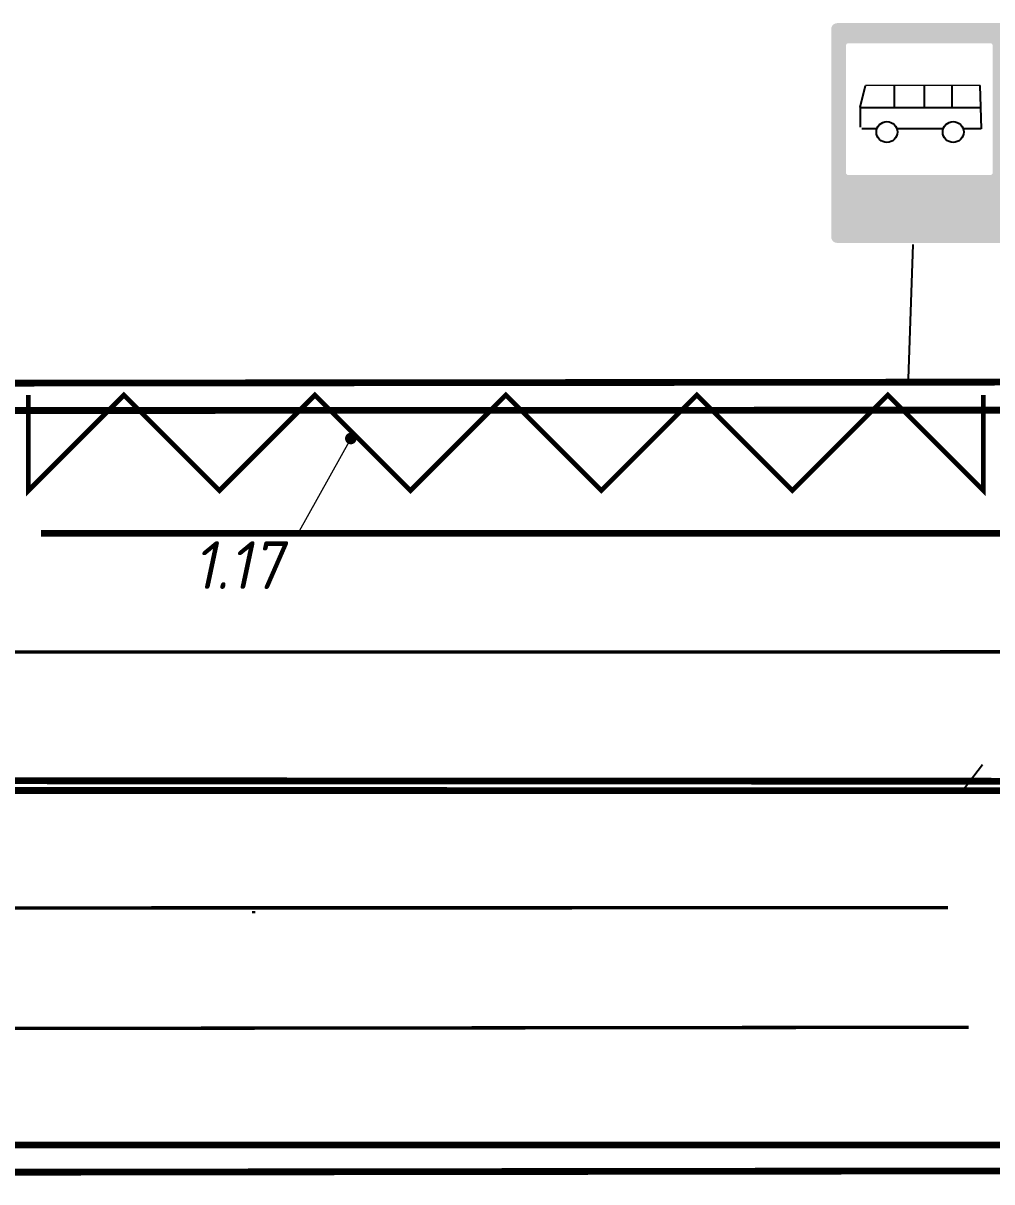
# Model space of a CAD drawing. Header units: millimetres. Extents: x 1734 to 2050, y 1482 to 1843.
# Drawn here: x 1931 to 1951.28, y 1495.18 to 1519.45 of the extents above; entities that cross this region are included whole.
import ezdxf
from ezdxf.enums import TextEntityAlignment as Align

# ---------------------------------------------------------------- set-up
doc = ezdxf.new("R2010")
doc.units = ezdxf.units.MM
for name, pattern in [('1.3', [17.848385, 5.910826, -0.0001, 11.937459]), ('1.5_1_3', [4, 0, -3, 1]), ('1.6_3_1', [4, 0, -1, 3])]:
    doc.linetypes.add(name, pattern=pattern)
doc.layers.add('КПЧ', color=9, linetype='Continuous')
doc.layers.add('Разметки', color=7, linetype='Continuous')
doc.layers.add('разметка', color=251, linetype='Continuous', lineweight=15)
doc.styles.add('SASH', font='simplex8.shx', dxfattribs={"width": 0.9, "oblique": 12})

# ---------------------------------------------------------------- blocks, each defined once
blk = doc.blocks.new('*U9')
at = {"color": 0, "linetype": 'ByBlock', "const_width": 0.12}
blk.add_lwpolyline([(0.037, 0.048, 1), (-0.037, -0.048, 1)], format="xyb", close=True, dxfattribs=at)
at = {"layer": 'разметка', "color": 0}
blk.add_lwpolyline([(0, 0), (1.117, 2), (3.614, 2)], dxfattribs=at)
at = {"layer": 'разметка', "color": 0, "style": 'SASH', "oblique": 12, "width": 0.9}
blk.add_attdef('RAZMETKA', text='', height=1, dxfattribs=at).set_placement((2.365, 1.785), align=Align.BOTTOM_CENTER)

msp = doc.modelspace()

# ---------------------------------------------------------------- hatches: boundary and pattern name
at = {"linetype": 'Continuous'}
h = msp.add_hatch(color=4, dxfattribs=at)
h.paths.add_polyline_path([(1951.668, 1519.325, 0.414214), (1951.543, 1519.45), (1948.045, 1519.45, 0.414214), (1947.92, 1519.325), (1947.92, 1514.973, 0.414214), (1948.045, 1514.848), (1951.543, 1514.848, 0.414214), (1951.668, 1514.973)])
h.paths.add_polyline_path([(1948.279, 1519.03, 0.414214), (1948.229, 1518.98), (1948.229, 1516.318, 0.414214), (1948.279, 1516.268), (1951.251, 1516.268, 0.414214), (1951.301, 1516.318), (1951.301, 1518.98, 0.414214), (1951.251, 1519.03)], flags=16)

# ---------------------------------------------------------------- linework, layer by layer
at = {"color": 7, "linetype": 'Continuous'}
for p, q in [((1948.526, 1517.693), (1948.638, 1518.147)), ((1949.235, 1518.147), (1949.235, 1517.693)), ((1949.869, 1518.147), (1949.869, 1517.681)), ((1950.447, 1518.147), (1950.447, 1517.681)), ((1951.035, 1518.147), (1951.063, 1517.238)), ((1948.526, 1517.693), (1948.526, 1517.275)), ((1948.526, 1517.681), (1951.049, 1517.681)), ((1948.877, 1517.238), (1948.564, 1517.238)), ((1950.267, 1517.238), (1949.294, 1517.238)), ((1951.063, 1517.238), (1950.683, 1517.238))]:
    msp.add_line(p, q, dxfattribs=at)
at = {"color": 7}
msp.add_line((1951.089, 1503.915), (1950.631, 1503.327), dxfattribs=at)
at = {"color": 7, "linetype": 'Continuous'}
for centre in [(1949.086, 1517.17), (1950.475, 1517.17)]:
    msp.add_circle(centre, 0.219, dxfattribs=at)
at = {"layer": 'КПЧ', "color": 5, "lineweight": 30, "const_width": 0.142}
for points in [[(1964.375, 1511.946), (1832.797, 1511.809)], [(1963.193, 1495.428), (1831.638, 1495.255)]]:
    msp.add_lwpolyline(points, dxfattribs=at)
at = {"layer": 'КПЧ', "color": 7, "lineweight": 30, "const_width": 0.142}
msp.add_lwpolyline([(1964.349, 1511.351), (1912.868, 1511.33)], dxfattribs=at)
at = {"layer": 'разметка', "color": 30, "const_width": 0.1}
msp.add_lwpolyline([(1931.106, 1511.661), (1931.106, 1509.661), (1933.106, 1511.661), (1935.106, 1509.661), (1937.106, 1511.661), (1939.106, 1509.661), (1941.106, 1511.661), (1943.106, 1509.661), (1945.106, 1511.661), (1947.106, 1509.661), (1949.106, 1511.661), (1951.106, 1509.661), (1951.106, 1511.661)], dxfattribs=at)
at = {"layer": 'Разметки', "color": 7, "lineweight": 18}
msp.add_line((1948.635, 1518.152), (1951.036, 1518.152), dxfattribs=at)
at = {"layer": 'Разметки'}
msp.add_line((1949.626, 1514.815), (1949.531, 1511.998), dxfattribs=at)
at = {"layer": 'Разметки', "color": 2, "linetype": '1.5_1_3', "lineweight": 0, "const_width": 0.142, "flags": 128}
msp.add_lwpolyline([(1952.512, 1508.765), (1931.369, 1508.767)], dxfattribs=at)
at = {"layer": 'Разметки', "linetype": '1.6_3_1', "lineweight": 0, "const_width": 0.0712, "flags": 128}
for points in [[(1964.369, 1506.285), (1832.821, 1506.265)], [(1950.366, 1500.924), (1829.828, 1500.905)], [(1950.795, 1498.421), (1924.817, 1498.389)]]:
    msp.add_lwpolyline(points, dxfattribs=at)
at = {"layer": 'Разметки', "color": 7, "linetype": '1.3', "lineweight": 0, "const_width": 0.142, "flags": 128}
for points in [[(1963.299, 1503.568), (1832.262, 1503.63)], [(1963.303, 1503.375), (1832.259, 1503.393)]]:
    msp.add_lwpolyline(points, dxfattribs=at)
at = {"layer": 'Разметки', "color": 7, "linetype": '1.6_3_1', "lineweight": 0, "true_color": 0xffffff, "const_width": 0.0712, "flags": 128}
msp.add_lwpolyline([(1935.826, 1500.858), (1935.826, 1500.806)], dxfattribs=at)
at = {"layer": 'Разметки', "color": 7, "linetype": '1.3', "lineweight": 0, "true_color": 0xffffff, "const_width": 0.142, "flags": 128}
msp.add_lwpolyline([(1963.736, 1495.955), (1831.488, 1495.957)], dxfattribs=at)

# ---------------------------------------------------------------- block references
at = {"layer": 'разметка', "color": 7}
ref = msp.add_blockref('*U9', (1937.858, 1510.751), dxfattribs=dict(at, rotation=180))
ref.add_attrib('RAZMETKA', '1.17', dxfattribs={"color": 0, "height": 1, "style": 'SASH', "oblique": 12, "width": 0.9}).set_placement((1935.493, 1507.3), align=Align.BOTTOM_CENTER)

doc.saveas('drawing.dxf')
